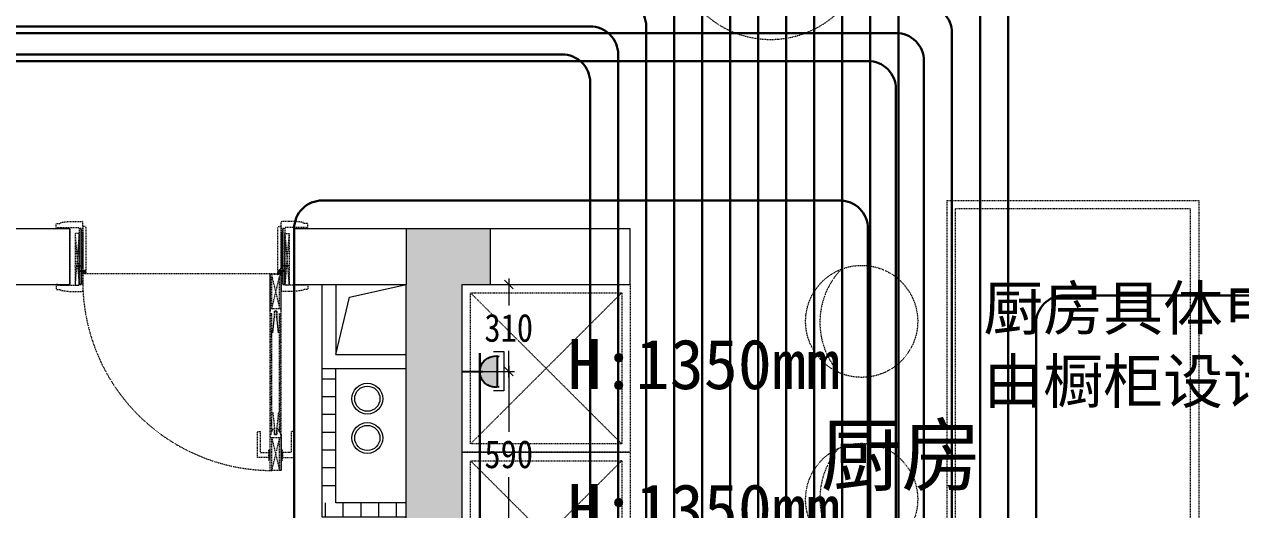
# Model space of a CAD drawing. Header units: millimetres. Extents: x -41640 to 3079702, y -5257903 to 68462.
# Drawn here: x 18310 to 22652, y 6474 to 8208 of the extents above; entities that cross this region are included whole.
import ezdxf

# ---------------------------------------------------------------- set-up
doc = ezdxf.new("R2010")
doc.units = ezdxf.units.MM
doc.header["$LTSCALE"] = 10
doc.linetypes.add('ACAD_ISO03W100', pattern=[30, 12, -18])
doc.linetypes.add('CONTINOUS', pattern=[0])
doc.layers.get('0').update_dxf_attribs({"color": 255})
doc.layers.get('Defpoints').update_dxf_attribs({"color": 255})
for name, color, linetype, lineweight in [('1弱电插座布线图', 6, 'Continuous', 30), ('1强弱电插座尺寸', 5, 'Continuous', 0), ('1强电插座布线图', 1, 'Continuous', 30), ('1强电插座布置图', 1, 'Continuous', 30), ('浅线', 251, 'CONTINOUS', 0)]:
    doc.layers.add(name, color=color, linetype=linetype, lineweight=lineweight)
doc.layers.add('2323', color=4, linetype='Continuous')
doc.layers.add('LAYER2', color=8, linetype='Continuous')
doc.styles.get("Standard").update_dxf_attribs({"font": ''})
doc.styles.add('夏建东', font='', dxfattribs={"width": 0.85})
doc.styles.add('邓林', font='simhei.ttf')
doc.styles.get('Standard').set_extended_font_data('SimSun')
doc.styles.get('夏建东').set_extended_font_data('SimSun')
doc.dimstyles.new('g', dxfattribs={"dimtxt": 100, "dimasz": 31, "dimexe": 21, "dimexo": 30, "dimgap": 31, "dimtad": 1, "dimtih": 1, "dimtoh": 1, "dimdec": 0, "dimrnd": 10, "dimdsep": 46, "dimtxsty": '夏建东', "dimblk": 'OBLIQUE', "dimcen": 2.5, "dimdle": 21, "dimclrd": 5, "dimclre": 5, "dimclrt": 5, "dimadec": 0, "dimazin": 0, "dimtfac": 1, "dimtdec": 0, "dimtmove": 2, "dimatfit": 3, "dimldrblk": 'DOT', "dimfxl": 300, "dimlwd": -1, "dimlwe": -1, "dimarcsym": 1})

# ---------------------------------------------------------------- blocks, each defined once
blk = doc.blocks.new('强电插座')
at = {"lineweight": 0}
h = blk.add_hatch(color=12, dxfattribs=at)
h.set_gradient(color1=(216, 3, 3), color2=(230, 5, 5), tint=1, name='CYLINDER')
h.paths.add_polyline_path([(88497.8, 75989.2, 1.129445), (88497.8, 75909.4)])
at = {"layer": '2323', "color": 1}
for p, q in [((88452.6, 75999.6), (88452.6, 75902)), ((88497.8, 75989.2), (88497.8, 75909.4)), ((88407.2, 75949.3), (88460.4, 75949.3))]:
    blk.add_line(p, q, dxfattribs=at)
blk.add_arc((88492.9, 75949.3), 40.2, 77.2553, 282.7447, dxfattribs=at)
at = {"layer": 'LAYER2', "color": 1, "ltscale": 20}
blk.add_line((88456.4, 75966.1), (88456.4, 75966.1), dxfattribs=at)
blk = doc.blocks.new('强电防水插座')
at = {"layer": '1强电插座布置图', "color": 1, "linetype": 'ByBlock', "lineweight": 9}
blk.add_lwpolyline([(-166178.2, 222988.6), (-166178.2, 223049.7), (-165944.2, 223049.7), (-165944.2, 222988.6)], dxfattribs=at)
at = {"layer": '1强电插座布置图', "color": 250, "linetype": 'ByBlock', "lineweight": 9, "extrusion": (0, 0, -1), "xscale": 2.325322137214242, "yscale": 2.325322137214242, "zscale": -2.325322137599869, "rotation": 90}
blk.add_blockref('强电插座', (342665.7, 17225.9), dxfattribs=at)
blk = doc.blocks.new('_Oblique')
at = {"color": 0, "linetype": 'ByBlock', "lineweight": -2}
blk.add_line((-0.5, -0.5), (0.5, 0.5), dxfattribs=at)
blk = doc.blocks.new('*D680')
at = {"layer": '1强弱电插座尺寸', "color": 5}
for p, q in [((20039.2, 7300), (20039.2, 7204.1)), ((19902.6, 7279), (20060.2, 7279)), ((20039.2, 6946.2), (20039.2, 7042.1)), ((19902.6, 6967.2), (20060.2, 6967.2))]:
    blk.add_line(p, q, dxfattribs=at)
at = {"layer": 'Defpoints', "color": 0, "linetype": 'Continuous', "lineweight": 30}
for p in [(19872.6, 7279), (20039.2, 7279), (19872.6, 6967.2)]:
    blk.add_point(p, dxfattribs=at)
at = {"layer": '1强弱电插座尺寸', "color": 5, "linetype": 'Continuous', "xscale": 31, "yscale": 31, "zscale": 31}
for p, rotation in [((20039.2, 7279), 90), ((20039.2, 6967.2), 270)]:
    blk.add_blockref('_Oblique', p, dxfattribs=dict(at, rotation=rotation))
at = {"layer": '1强弱电插座尺寸', "color": 5, "linetype": 'Continuous', "lineweight": 30, "insert": (20039.2, 7123.1), "char_height": 100, "attachment_point": 5, "style": '夏建东'}
blk.add_mtext('310', dxfattribs=at)
blk = doc.blocks.new('_Dot')
at = {"color": 0, "linetype": 'ByBlock', "lineweight": -2}
blk.add_line((-0.5, 0), (-1, 0), dxfattribs=at)
at = {"color": 0, "linetype": 'ByBlock', "const_width": 0.5}
blk.add_lwpolyline([(-0.25, 0, 1), (0.25, 0, 1)], format="xyb", close=True, dxfattribs=at)
blk = doc.blocks.new('*D681')
at = {"layer": '1强弱电插座尺寸', "color": 5}
for p, q in [((19902.6, 6967.2), (20060.2, 6967.2)), ((20039.2, 6988.2), (20039.2, 6752.6)), ((20039.2, 6355), (20039.2, 6590.6)), ((19902.6, 6376), (20060.2, 6376))]:
    blk.add_line(p, q, dxfattribs=at)
at = {"layer": 'Defpoints', "color": 0, "linetype": 'Continuous', "lineweight": 30}
for p in [(19872.6, 6967.2), (20039.2, 6967.2), (19872.6, 6376)]:
    blk.add_point(p, dxfattribs=at)
at = {"layer": '1强弱电插座尺寸', "color": 5, "linetype": 'Continuous', "xscale": 31, "yscale": 31, "zscale": 31}
for p, rotation in [((20039.2, 6967.2), 90), ((20039.2, 6376), 270)]:
    blk.add_blockref('_Oblique', p, dxfattribs=dict(at, rotation=rotation))
at = {"layer": '1强弱电插座尺寸', "color": 5, "linetype": 'Continuous', "lineweight": 30, "insert": (20039.2, 6671.6), "char_height": 100, "attachment_point": 5, "style": '夏建东'}
blk.add_mtext('590', dxfattribs=at)

msp = doc.modelspace()

# ---------------------------------------------------------------- hatches: boundary and pattern name
at = {"layer": '浅线'}
for points in [[(19972.6, 7479), (19672.6, 7479), (19672.6, 7279), (19972.6, 7279)], [(19872.6, 7279), (19672.6, 7279), (19672.6, 5979), (19872.6, 5979)]]:
    msp.add_hatch(color=256, dxfattribs=at).paths.add_polyline_path(points)
h = msp.add_hatch(dxfattribs=at)
h.set_pattern_fill('ANSI31', color=256, scale=20, angle=135, style=0)
h.set_pattern_definition([(180, (-3246102.35, 3421590.874), (-1e-14, -63.5), [])])
h.paths.add_polyline_path([(19422.6, 6979), (19372.6, 6979), (19372.6, 6499), (19422.6, 6499)])
h = msp.add_hatch(dxfattribs=at)
h.set_pattern_fill('ANSI31', color=256, scale=20, angle=45, style=0)
h.set_pattern_definition([(90, (-3246102.35, 3421590.874), (-63.5, 1e-14), [])])
h.paths.add_polyline_path([(19672.6, 6499), (19372.6, 6499), (19372.6, 6449), (19672.6, 6449)])

# ---------------------------------------------------------------- linework, layer by layer
at = {"layer": '1弱电插座布线图', "linetype": 'Continuous', "lineweight": 30}
for points in [[(19646.5, 16205.5), (19158.7, 15717.7, 0.198912), (19129.4, 15647), (19129.4, 9000.6, 0.414214), (19229.4, 8900.6), (21029.8, 8900.6, -0.414214), (21129.8, 8800.6), (21129.8, 4449)], [(19646.5, 16105.5), (19258.7, 15717.7, 0.198912), (19229.4, 15647), (19229.4, 9100.6, 0.414214), (19329.4, 9000.6), (21129.8, 9000.6, -0.414214), (21229.8, 8900.6), (21229.8, 4449)], [(22901.3, 13664.8), (22832.2, 13734, 0.198912), (22761.5, 13763.3), (20971.4, 13763.3, 0.414214), (20871.4, 13663.3), (20871.4, 12491.2, -0.414214), (20771.4, 12391.2), (19429.4, 12391.2, 0.414214), (19329.4, 12291.2), (19329.4, 9200.6, 0.414214), (19429.4, 9100.6), (21229.8, 9100.6, -0.414214), (21329.8, 9000.6), (21329.8, 4449)], [(22803.1, 13663.3), (21071.4, 13663.3, 0.414214), (20971.4, 13563.3), (20971.4, 12391.2, -0.414214), (20871.4, 12291.2), (19529.4, 12291.2, 0.414214), (19429.4, 12191.2), (19429.4, 9300.6, 0.414214), (19529.4, 9200.6), (21329.8, 9200.6, -0.414214), (21429.8, 9100.6), (21429.8, 4449)], [(4940.5, 12479), (4940.5, 12753.7, -0.414214), (5040.5, 12853.7), (11000.6, 12853.7, -0.414214), (11100.6, 12753.7), (11100.6, 8700.6, 0.414214), (11200.6, 8600.6), (20729.8, 8600.6, -0.414214), (20829.8, 8500.6), (20829.8, 4449)], [(5040.5, 12479), (5040.5, 12653.7, -0.414214), (5140.5, 12753.7), (10900.6, 12753.7, -0.414214), (11000.6, 12653.7), (11000.6, 8600.6, 0.414214), (11100.6, 8500.6), (20629.8, 8500.6, -0.414214), (20729.8, 8400.6), (20729.8, 4449)], [(11282, 9552.4), (11282, 8800.6, 0.414214), (11382, 8700.6), (20829.8, 8700.6, -0.414214), (20929.8, 8600.6), (20929.8, 4449)], [(18312.9, 9552.4), (18312.9, 8900.6, 0.414214), (18412.9, 8800.6), (20929.8, 8800.6, -0.414214), (21029.8, 8700.6), (21029.8, 4449)], [(8346.7, 6478.4), (8346.7, 8300.6, -0.414214), (8446.7, 8400.6), (20529.8, 8400.6, -0.414214), (20629.8, 8300.6), (20629.8, 4449)], [(9284.4, 6479), (9284.4, 8200.6, -0.414214), (9384.4, 8300.6), (20429.8, 8300.6, -0.414214), (20529.8, 8200.6), (20529.8, 4449)], [(5794.8, 6279), (5794.8, 6160.5, 0.414214), (5894.8, 6060.5), (9611.8, 6060.5, 0.414214), (9711.8, 6160.5), (9711.8, 8100.6, -0.414214), (9811.8, 8200.6), (20329.8, 8200.6, -0.414214), (20429.8, 8100.6), (20429.8, 4449)], [(5694.8, 6279), (5694.8, 6060.5, 0.414214), (5794.8, 5960.5), (9711.8, 5960.5, 0.414214), (9811.8, 6060.5), (9811.8, 8000.6, -0.414214), (9911.8, 8100.6), (20229.8, 8100.6, -0.414214), (20329.8, 8000.6), (20329.8, 4449)]]:
    msp.add_lwpolyline(points, format="xyb", dxfattribs=at)
at = {"layer": '1强电插座布线图', "color": 2, "linetype": 'Continuous', "lineweight": 30}
for points in [[(21621.3, 4375.7), (21621.3, 8177, 0.414214), (21521.3, 8277), (12579.6, 8277, -0.414214), (12479.6, 8377), (12479.6, 16221)], [(21721.3, 4375.7), (21721.3, 8277, 0.414214), (21621.3, 8377), (17314.5, 8377, -0.414214), (17214.5, 8477), (17214.5, 13245.4), (17214.5, 13245.4), (17214.5, 13245.4)], [(21821.3, 4375.7), (21821.3, 8377, 0.414214), (21721.3, 8477), (19515.5, 8477, -0.414214), (19415.5, 8577), (19415.5, 12523.2, -0.414214), (19515.5, 12623.2), (23729, 12623.2)], [(21521.3, 4375.7), (21521.3, 8077, 0.414214), (21421.3, 8177), (10457, 8177, 0.414214), (10357, 8077), (10357, 4815.6, -0.414214), (10257, 4715.6), (8769.1, 4715.6)], [(21321.3, 4449), (21321.3, 7478.6, 0.414214), (21221.3, 7578.6), (19373.3, 7578.6, 0.414214), (19273.3, 7478.6), (19273.3, 4449)], [(21221.3, 4449), (21221.3, 4452.4, 0.414214), (21121.3, 4552.4), (20035.9, 4552.4, -0.414214), (19935.9, 4652.4), (19935.9, 7033.1)]]:
    msp.add_lwpolyline(points, format="xyb", dxfattribs=at)
at = {"layer": '1强电插座布线图', "linetype": 'Continuous', "lineweight": 30}
for points in [[(21921.3, 4375.7), (21921.3, 7139.8, -0.414214), (22021.3, 7239.8), (23997.9, 7239.8, 0.414214), (24097.9, 7339.8), (24097.9, 11110.4, 0.414214), (23997.9, 11210.4), (19571.4, 11210.4)], [(21421.3, 4375.7), (21421.3, 7977, 0.414214), (21321.3, 8077), (17942.3, 8077, 0.414214), (17842.3, 7977), (17842.3, 7096.2)]]:
    msp.add_lwpolyline(points, format="xyb", dxfattribs=at)
at = {"layer": '浅线', "linetype": 'ACAD_ISO03W100', "ltscale": 0.01}
for p, q in [((21602.6, 7579, 0), (22502.6, 7579, 0)), ((21602.6, 7579, 0), (21602.6, 6079, 0)), ((22502.6, 7579, 0), (22502.6, 6079, 0)), ((18424.1, 7479, 0), (18424.1, 7497, 0)), ((18424.1, 7497, 0), (18439.1, 7497, 0)), ((18429.1, 7479, 0), (18424.1, 7479, 0)), ((18429.1, 7482, 0), (18506.6, 7482, 0)), ((18429.1, 7482, 0), (18429.1, 7479, 0)), ((18439.1, 7500, 0), (18469.1, 7504, 0)), ((18439.1, 7497, 0), (18439.1, 7500, 0)), ((18469.1, 7504, 0), (18516.1, 7504, 0)), ((18472.1, 7480.5, 0), (18472.1, 7277.5, 0)), ((18513.6, 7479, 0), (18506.1, 7479, 0)), ((18506.1, 7479, 0), (18506.1, 7279, 0)), ((18513.6, 7479, 0), (18506.1, 7479, 0)), ((18506.6, 7479, 0), (18506.6, 7482, 0)), ((18506.6, 7479, 0), (18513.6, 7479, 0)), ((18513.6, 7339, 0), (18513.6, 7479, 0)), ((18513.6, 7339, 0), (18513.6, 7479, 0)), ((18513.6, 7476, 0), (18513.6, 7337, 0)), ((18513.6, 7476, 0), (18513.6, 7337, 0)), ((18519.1, 7464, 0), (18519.1, 7501, 0)), ((18519.1, 7486, 0), (18519.1, 7337, 0)), ((18526.1, 7486, 0), (18519.1, 7486, 0)), ((18519.1, 7486, 0), (18519.1, 7464, 0)), ((18531.1, 7321.5, 0), (18531.1, 7481, 0)), ((19215.1, 7321.5, 0), (19215.1, 7481, 0)), ((19220.1, 7486, 0), (19227.1, 7486, 0)), ((19227.1, 7464, 0), (19227.1, 7501, 0)), ((19227.1, 7486, 0), (19227.1, 7337, 0)), ((19227.1, 7486, 0), (19227.1, 7464, 0)), ((19277.1, 7504, 0), (19230.1, 7504, 0)), ((19232.6, 7479, 0), (19240.1, 7479, 0)), ((19239.6, 7479, 0), (19232.6, 7479, 0)), ((19232.6, 7339, 0), (19232.6, 7479, 0)), ((19232.6, 7479, 0), (19240.1, 7479, 0)), ((19232.6, 7339, 0), (19232.6, 7479, 0)), ((19232.6, 7476, 0), (19232.6, 7337, 0)), ((19232.6, 7476, 0), (19232.6, 7337, 0)), ((19239.6, 7479, 0), (19239.6, 7482, 0)), ((19317.1, 7482, 0), (19239.6, 7482, 0)), ((19240.1, 7479, 0), (19240.1, 7279, 0)), ((19272.1, 7482, 0), (19272.1, 7276, 0)), ((19307.1, 7500, 0), (19277.1, 7504, 0)), ((19307.1, 7497, 0), (19307.1, 7500, 0)), ((19322.1, 7497, 0), (19307.1, 7497, 0)), ((19317.1, 7482, 0), (19317.1, 7479, 0)), ((19317.1, 7479, 0), (19322.1, 7479, 0)), ((19322.1, 7479, 0), (19322.1, 7497, 0)), ((18506.1, 7461, 0), (18491.1, 7276, 0)), ((18491.1, 7461, 0), (18506.1, 7276, 0)), ((18491.1, 7461, 0), (18491.1, 7276, 0)), ((18506.1, 7461, 0), (18491.1, 7461, 0)), ((18506.1, 7276, 0), (18506.1, 7461, 0)), ((18513.6, 7337, 0), (18513.6, 7464, 0)), ((18519.1, 7464, 0), (18517.7, 7339, 0)), ((18519.1, 7464, 0), (18517.7, 7339, 0)), ((18519.1, 7464, 0), (18519.1, 7337, 0)), ((18519.1, 7337.5, 0), (18519.1, 7464, 0)), ((18519.1, 7464, 0), (18519.1, 7337, 0)), ((19227.1, 7464, 0), (19228.4, 7339, 0)), ((19227.1, 7464, 0), (19227.1, 7337, 0)), ((19227.1, 7337.5, 0), (19227.1, 7464, 0)), ((19227.1, 7464, 0), (19228.4, 7339, 0)), ((19227.1, 7464, 0), (19227.1, 7337, 0)), ((19232.6, 7337, 0), (19232.6, 7464, 0)), ((19240.1, 7461, 0), (19255.1, 7276, 0)), ((19255.1, 7461, 0), (19240.1, 7276, 0)), ((19240.1, 7276, 0), (19240.1, 7461, 0)), ((19240.1, 7461, 0), (19255.1, 7461, 0)), ((19255.1, 7461, 0), (19255.1, 7276, 0)), ((18488.8, 7345, 0), (18516.1, 7345, 0)), ((18494.9, 7346.8, 0), (18511.1, 7346.8, 0)), ((18495.5, 7343.2, 0), (18511.1, 7343.2, 0)), ((18511.1, 7346.8, 0), (18516.1, 7345, 0)), ((18511.1, 7343.2, 0), (18516.1, 7345, 0)), ((18513.6, 7339, 0), (18517.7, 7339, 0)), ((18513.6, 7339, 0), (18513.6, 7337, 0)), ((18513.6, 7339, 0), (18517.7, 7339, 0)), ((18513.6, 7339, 0), (18513.6, 7337, 0)), ((18513.6, 7282, 0), (18513.6, 7338.5, 0)), ((18513.6, 7338.5, 0), (18519.1, 7338.5, 0)), ((18513.6, 7338.5, 0), (18519.1, 7338.5, 0)), ((18513.6, 7282, 0), (18513.6, 7338.5, 0)), ((18519.1, 7338.5, 0), (18513.6, 7338.5, 0)), ((18513.6, 7338.5, 0), (18513.6, 7279, 0)), ((18519.1, 7338.5, 0), (18519.1, 7321.5, 0)), ((18519.1, 7338.5, 0), (18519.1, 7321.5, 0)), ((18519.1, 7338.5, 0), (18519.1, 7321.5, 0)), ((19227.1, 7338.5, 0), (19227.1, 7321.5, 0)), ((19232.6, 7338.5, 0), (19227.1, 7338.5, 0)), ((19232.6, 7338.5, 0), (19227.1, 7338.5, 0)), ((19227.1, 7338.5, 0), (19227.1, 7321.5, 0)), ((19227.1, 7338.5, 0), (19227.1, 7321.5, 0)), ((19227.1, 7338.5, 0), (19232.6, 7338.5, 0)), ((19232.6, 7339, 0), (19228.4, 7339, 0)), ((19232.6, 7339, 0), (19228.4, 7339, 0)), ((19235.1, 7346.8, 0), (19230.1, 7345, 0)), ((19257.3, 7345, 0), (19230.1, 7345, 0)), ((19235.1, 7343.2, 0), (19230.1, 7345, 0)), ((19232.6, 7339, 0), (19232.6, 7337, 0)), ((19232.6, 7339, 0), (19232.6, 7337, 0)), ((19232.6, 7282, 0), (19232.6, 7338.5, 0)), ((19232.6, 7282, 0), (19232.6, 7338.5, 0)), ((19232.6, 7338.5, 0), (19232.6, 7279, 0)), ((19251.2, 7346.8, 0), (19235.1, 7346.8, 0)), ((19250.6, 7343.2, 0), (19235.1, 7343.2, 0)), ((19272.1, 7321.4, 0), (19272.1, 7341.4, 0)), ((18503.8, 7326.2, 0), (18522.1, 7326.2, 0)), ((18509.9, 7328, 0), (18517.1, 7328, 0)), ((18510.5, 7324.4, 0), (18517.1, 7324.4, 0)), ((18519.1, 7337, 0), (18513.6, 7337, 0)), ((18513.6, 7337, 0), (18519.1, 7337, 0)), ((18513.6, 7337, 0), (18519.1, 7337, 0)), ((18519.1, 7337, 0), (18513.6, 7337, 0)), ((18513.6, 7336.5, 0), (18517.7, 7336.5, 0)), ((18513.6, 7336.5, 0), (18513.6, 7279, 0)), ((18513.6, 7329.5, 0), (18513.6, 7331.5, 0)), ((18517.1, 7328, 0), (18522.1, 7326.2, 0)), ((18517.1, 7324.4, 0), (18522.1, 7326.2, 0)), ((18519.1, 7331.5, 0), (18517.7, 7336.5, 0)), ((18519.1, 7337, 0), (18519.1, 7337, 0)), ((18519.1, 7331.5, 0), (18519.1, 7257, 0)), ((18519.1, 7324.5, 0), (18519.1, 7331.5, 0)), ((18519.1, 7279, 0), (18519.1, 7324.5, 0)), ((18519.1, 7321.5, 0), (18523.8, 7321.5, 0)), ((18523.1, 7321.5, 0), (18519.1, 7321.5, 0)), ((18523.1, 7321.5, 0), (18519.1, 7321.5, 0)), ((18519.1, 7321.5, 0), (18519.1, 7316.5, 0)), ((18519.1, 7321.5, 0), (18519.1, 7316.9, 0)), ((18523.1, 7321.5, 0), (18519.1, 7321.5, 0)), ((18524.8, 7318.4, 0), (18519.1, 7316.5, 0)), ((19227.1, 7316.5, 0), (18519.1, 7316.5, 0)), ((18523.1, 7321.5, 0), (18523.1, 7329.5, 0)), ((18523.1, 7329.5, 0), (18527.1, 7329.5, 0)), ((18523.1, 7329.5, 0), (18527.1, 7329.5, 0)), ((18523.1, 7321.5, 0), (18523.1, 7329.5, 0)), ((18523.1, 7329.5, 0), (18527.1, 7329.5, 0)), ((18523.1, 7329.5, 0), (18523.1, 7321.5, 0)), ((18524.9, 7328.5, 0), (18523.2, 7327.2, 0)), ((18523.8, 7325, 0), (18523.2, 7324.6, 0)), ((18523.6, 7326.9, 0), (18523.5, 7326.8, 0)), ((18523.6, 7324.3, 0), (18523.5, 7324.2, 0)), ((18523.8, 7326.8, 0), (18523.8, 7325, 0)), ((18523.8, 7324.2, 0), (18523.8, 7321.5, 0)), ((18524.8, 7316.8, 0), (18524.8, 7318.4, 0)), ((18525.2, 7328.5, 0), (18524.9, 7328.5, 0)), ((18525.1, 7316.5, 0), (18525.1, 7316.5, 0)), ((18525.2, 7328.5, 0), (18526.9, 7327.2, 0)), ((18530.7, 7320.4, 0), (18525.3, 7318.6, 0)), ((18525.3, 7316.8, 0), (18525.3, 7318.6, 0)), ((18526.3, 7326.8, 0), (18526.3, 7325, 0)), ((18526.3, 7325, 0), (18526.9, 7324.6, 0)), ((18526.3, 7324.2, 0), (18526.3, 7321.5, 0)), ((18526.3, 7321.5, 0), (18531.1, 7321.5, 0)), ((18526.5, 7326.9, 0), (18526.7, 7326.8, 0)), ((18526.5, 7324.3, 0), (18526.7, 7324.2, 0)), ((18527.1, 7329.5, 0), (18527.1, 7321.5, 0)), ((18527.1, 7329.5, 0), (18527.1, 7321.5, 0)), ((18527.1, 7329.5, 0), (18527.1, 7321.5, 0)), ((18527.1, 7321.5, 0), (18531.1, 7321.5, 0)), ((18531.1, 7321.5, 0), (18531.1, 7320.9, 0)), ((19227.1, 7314.1, 0), (19187.1, 7314.1, 0)), ((19187.1, 6614.1, 0), (19187.1, 7314.1, 0)), ((19187.1, 7311.1, 0), (19187.1, 7183.1, 0)), ((19187.1, 7311.1, 0), (19187.1, 7183.1, 0)), ((19187.6, 7183.1, 0), (19187.6, 7311.1, 0)), ((19193.1, 7193.1, 0), (19193.1, 7311.1, 0)), ((19193.1, 7311.1, 0), (19221.1, 7193.1, 0)), ((19221.1, 7311.1, 0), (19193.1, 7193.1, 0)), ((19215.1, 7321.5, 0), (19215.1, 7320.9, 0)), ((19219.8, 7321.5, 0), (19215.1, 7321.5, 0)), ((19219.1, 7321.5, 0), (19215.1, 7321.5, 0)), ((19215.4, 7320.4, 0), (19220.8, 7318.6, 0)), ((19219.1, 7329.5, 0), (19219.1, 7321.5, 0)), ((19223.1, 7329.5, 0), (19219.1, 7329.5, 0)), ((19223.1, 7329.5, 0), (19219.1, 7329.5, 0)), ((19219.1, 7329.5, 0), (19219.1, 7321.5, 0)), ((19223.1, 7329.5, 0), (19219.1, 7329.5, 0)), ((19219.1, 7329.5, 0), (19219.1, 7321.5, 0)), ((19220.9, 7328.5, 0), (19219.2, 7327.2, 0)), ((19219.8, 7325, 0), (19219.2, 7324.6, 0)), ((19219.6, 7326.9, 0), (19219.5, 7326.8, 0)), ((19219.6, 7324.3, 0), (19219.5, 7324.2, 0)), ((19219.8, 7326.8, 0), (19219.8, 7325, 0)), ((19219.8, 7324.2, 0), (19219.8, 7321.5, 0)), ((19220.6, 7326.1, 0), (19222.6, 7326.1, 0)), ((19220.6, 7326.1, 0), (19222.6, 7326.1, 0)), ((19220.8, 7316.8, 0), (19220.8, 7318.6, 0)), ((19220.9, 7328.5, 0), (19221.2, 7328.5, 0)), ((19221.1, 7316.5, 0), (19221.1, 7316.5, 0)), ((19221.1, 7193.1, 0), (19221.1, 7311.1, 0)), ((19221.2, 7328.5, 0), (19222.9, 7327.2, 0)), ((19221.3, 7316.8, 0), (19221.3, 7318.4, 0)), ((19221.3, 7318.4, 0), (19227.1, 7316.5, 0)), ((19222.3, 7326.8, 0), (19222.3, 7325, 0)), ((19222.3, 7325, 0), (19222.9, 7324.6, 0)), ((19222.3, 7324.2, 0), (19222.3, 7321.5, 0)), ((19227.1, 7321.5, 0), (19222.3, 7321.5, 0)), ((19222.5, 7326.9, 0), (19222.7, 7326.8, 0)), ((19222.5, 7324.3, 0), (19222.7, 7324.2, 0)), ((19223.1, 7326.6, 0), (19223.1, 7335.6, 0)), ((19223.1, 7326.6, 0), (19223.1, 7335.6, 0)), ((19223.1, 7321.5, 0), (19223.1, 7329.5, 0)), ((19223.1, 7321.5, 0), (19223.1, 7329.5, 0)), ((19223.1, 7329.5, 0), (19223.1, 7321.5, 0)), ((19223.1, 7321.5, 0), (19227.1, 7321.5, 0)), ((19223.1, 7321.5, 0), (19227.1, 7321.5, 0)), ((19223.1, 7321.5, 0), (19227.1, 7321.5, 0)), ((19223.6, 7336.1, 0), (19227.1, 7336.1, 0)), ((19223.6, 7336.1, 0), (19227.1, 7336.1, 0)), ((19229.1, 7328, 0), (19224.1, 7326.2, 0)), ((19229.1, 7324.4, 0), (19224.1, 7326.2, 0)), ((19242.3, 7326.2, 0), (19224.1, 7326.2, 0)), ((19226.6, 7183.1, 0), (19226.6, 7311.1, 0)), ((19227.1, 7337, 0), (19232.6, 7337, 0)), ((19232.6, 7337, 0), (19227.1, 7337, 0)), ((19232.6, 7337, 0), (19227.1, 7337, 0)), ((19227.1, 7337, 0), (19227.1, 7337, 0)), ((19227.1, 7337, 0), (19232.6, 7337, 0)), ((19227.1, 7331.5, 0), (19228.4, 7336.5, 0)), ((19227.1, 7331.5, 0), (19227.1, 7257, 0)), ((19227.1, 7324.5, 0), (19227.1, 7331.5, 0)), ((19227.1, 7279, 0), (19227.1, 7324.5, 0)), ((19227.1, 7321.5, 0), (19227.1, 7316.5, 0)), ((19227.1, 7321.5, 0), (19227.1, 7316.9, 0)), ((19227.1, 6614.1, 0), (19227.1, 7314.1, 0)), ((19227.1, 7183.1, 0), (19227.1, 7311.1, 0)), ((19227.1, 7183.1, 0), (19227.1, 7311.1, 0)), ((19232.6, 7336.5, 0), (19228.4, 7336.5, 0)), ((19236.2, 7328, 0), (19229.1, 7328, 0)), ((19235.6, 7324.4, 0), (19229.1, 7324.4, 0)), ((19232.6, 7336.5, 0), (19232.6, 7279, 0)), ((19232.6, 7329.5, 0), (19232.6, 7331.5, 0)), ((18424.1, 7279, 0), (18424.1, 7261, 0)), ((18429.1, 7279, 0), (18424.1, 7279, 0)), ((18424.1, 7261, 0), (18439.1, 7261, 0)), ((18429.1, 7276, 0), (18429.1, 7279, 0)), ((18429.1, 7276, 0), (18506.6, 7276, 0)), ((18469.1, 7276, 0), (18429.1, 7276, 0)), ((18439.1, 7261, 0), (18439.1, 7258, 0)), ((18439.1, 7258, 0), (18469.1, 7254, 0)), ((18469.1, 7254, 0), (18516.1, 7254, 0)), ((18491.1, 7276, 0), (18506.1, 7276, 0)), ((18506.1, 7281, 0), (18506.1, 7276, 0)), ((18506.1, 7279, 0), (18513.1, 7279, 0)), ((18513.6, 7279, 0), (18506.1, 7279, 0)), ((18506.6, 7279, 0), (18506.6, 7276, 0)), ((18506.6, 7279, 0), (18513.6, 7279, 0)), ((19277.1, 7254, 0), (19230.1, 7254, 0)), ((19239.6, 7279, 0), (19232.6, 7279, 0)), ((19232.6, 7279, 0), (19240.1, 7279, 0)), ((19240.1, 7279, 0), (19233.1, 7279, 0)), ((19239.6, 7279, 0), (19239.6, 7276, 0)), ((19317.1, 7276, 0), (19239.6, 7276, 0)), ((19240.1, 7281, 0), (19240.1, 7276, 0)), ((19255.1, 7276, 0), (19240.1, 7276, 0)), ((19307.1, 7258, 0), (19277.1, 7254, 0)), ((19307.1, 7261, 0), (19307.1, 7258, 0)), ((19322.1, 7261, 0), (19307.1, 7261, 0)), ((19317.1, 7279, 0), (19322.1, 7279, 0)), ((19317.1, 7276, 0), (19317.1, 7279, 0)), ((19322.1, 7279, 0), (19322.1, 7261, 0)), ((19187.6, 7193.1, 0), (19226.6, 7193.1, 0)), ((19191.1, 7176.6, 0), (19191.1, 6751.6, 0)), ((19191.1, 7176.6, 0), (19191.1, 6751.6, 0)), ((19194.1, 6752.6, 0), (19194.1, 7175.6, 0)), ((19194.1, 6752.6, 0), (19194.1, 7175.6, 0)), ((19203.1, 7183.1, 0), (19203.1, 7161.1, 0)), ((19211.1, 7183.1, 0), (19203.1, 7183.1, 0)), ((19203.1, 7183.1, 0), (19203.1, 7161.1, 0)), ((19211.1, 7183.1, 0), (19203.1, 7183.1, 0)), ((19203.1, 7161.1, 0), (19203.1, 7183.1, 0)), ((19203.1, 7183.1, 0), (19211.1, 7183.1, 0)), ((19211.1, 7183.1, 0), (19203.1, 7183.1, 0)), ((19203.1, 7161.1, 0), (19203.1, 7183.1, 0)), ((19211.1, 7183.1, 0), (19211.1, 7161.1, 0)), ((19211.1, 7161.1, 0), (19211.1, 7183.1, 0)), ((19211.1, 7161.1, 0), (19211.1, 7183.1, 0)), ((19211.1, 7161.1, 0), (19211.1, 7183.1, 0)), ((19220.1, 7175.6, 0), (19220.1, 6752.6, 0)), ((19220.1, 7175.6, 0), (19220.1, 6752.6, 0)), ((19223.1, 6751.6, 0), (19223.1, 7176.6, 0)), ((19223.1, 6751.6, 0), (19223.1, 7176.6, 0)), ((19197.1, 6822.1, 0), (19203.1, 6764.1, 0)), ((19217.1, 6822.1, 0), (19211.1, 6764.1, 0)), ((19187.1, 6614.1, 0), (19187.1, 6742.1, 0)), ((19190.6, 6742.1, 0), (19187.1, 6742.1, 0)), ((19187.1, 6614.1, 0), (19187.1, 6742.1, 0)), ((19190.6, 6742.1, 0), (19187.1, 6742.1, 0)), ((19187.6, 6614.1, 0), (19187.6, 6742.1, 0)), ((19187.6, 6732.1, 0), (19226.6, 6732.1, 0)), ((19191.1, 6751.6, 0), (19191.1, 6742.6, 0)), ((19191.1, 6751.6, 0), (19191.1, 6742.6, 0)), ((19193.6, 6752.1, 0), (19191.6, 6752.1, 0)), ((19193.6, 6752.1, 0), (19191.6, 6752.1, 0)), ((19193.1, 6614.1, 0), (19193.1, 6732.1, 0)), ((19193.1, 6732.1, 0), (19221.1, 6614.1, 0)), ((19221.1, 6732.1, 0), (19193.1, 6614.1, 0)), ((19201.6, 6764.1, 0), (19203.1, 6764.1, 0)), ((19203.1, 6764.1, 0), (19203.1, 6742.1, 0)), ((19203.1, 6742.1, 0), (19203.1, 6764.1, 0)), ((19203.1, 6742.1, 0), (19203.1, 6764.1, 0)), ((19203.1, 6764.1, 0), (19203.1, 6742.1, 0)), ((19203.1, 6742.1, 0), (19211.1, 6742.1, 0)), ((19211.1, 6742.1, 0), (19203.1, 6742.1, 0)), ((19211.1, 6742.1, 0), (19203.1, 6742.1, 0)), ((19211.1, 6742.1, 0), (19203.1, 6742.1, 0)), ((19211.1, 6764.1, 0), (19211.1, 6742.1, 0)), ((19211.1, 6764.1, 0), (19211.1, 6742.1, 0)), ((19211.1, 6742.1, 0), (19211.1, 6764.1, 0)), ((19212.6, 6764.1, 0), (19211.1, 6764.1, 0)), ((19211.1, 6764.1, 0), (19211.1, 6742.1, 0)), ((19220.6, 6752.1, 0), (19222.6, 6752.1, 0)), ((19220.6, 6752.1, 0), (19222.6, 6752.1, 0)), ((19221.1, 6614.1, 0), (19221.1, 6732.1, 0)), ((19223.1, 6751.6, 0), (19223.1, 6742.6, 0)), ((19223.1, 6751.6, 0), (19223.1, 6742.6, 0)), ((19223.6, 6742.1, 0), (19227.1, 6742.1, 0)), ((19223.6, 6742.1, 0), (19227.1, 6742.1, 0)), ((19226.6, 6614.1, 0), (19226.6, 6742.1, 0)), ((19227.1, 6742.1, 0), (19227.1, 6614.1, 0)), ((19227.1, 6742.1, 0), (19227.1, 6614.1, 0)), ((19227.1, 6614.1, 0), (19187.1, 6614.1, 0))]:
    msp.add_line(p, q, dxfattribs=at)
at = {"layer": '浅线', "ltscale": 0.5}
for p, q in [((17882.6, 7479), (18472.1, 7479, 0)), ((18472.1, 7279, 0), (18472.1, 7479, 0)), ((19272.1, 7479, 0), (19972.6, 7479, 0)), ((19272.1, 7279, 0), (19272.1, 7479, 0)), ((19672.6, 7479), (19672.6, 7279)), ((19972.6, 7479), (19972.6, 7279)), ((20472.6, 7279), (20472.6, 7479, 0)), ((18082.6, 7279), (18472.1, 7279)), ((19272.1, 7279), (19672.6, 7279)), ((19372.6, 7279, 0), (19372.6, 6979, 0)), ((19422.6, 7279, 0), (19422.6, 7029, 0)), ((19672.6, 5979), (19672.6, 7279)), ((19872.6, 5979), (19872.6, 7279)), ((19872.6, 7279), (20472.6, 7279)), ((19422.6, 7029, 0), (19672.6, 7029, 0)), ((19372.6, 6979, 0), (19672.6, 6979, 0)), ((19422.6, 6499), (19422.6, 6979, 0)), ((19672.6, 6499), (19422.6, 6499))]:
    msp.add_line(p, q, dxfattribs=at)
at = {"layer": '浅线', "lineweight": 5}
for p, q in [((19197.1, 7106.1, 0), (19203.1, 7164.1, 0)), ((19197.1, 7106.1, 0), (19203.1, 7164.1, 0)), ((19217.1, 7106.1, 0), (19211.1, 7164.1, 0)), ((19217.1, 7106.1, 0), (19211.1, 7164.1, 0))]:
    msp.add_line(p, q, dxfattribs=at)
at = {"layer": '浅线', "linetype": 'ACAD_ISO03W100', "ltscale": 0.01, "elevation": 0}
for points in [[(22472.6, 7549), (21632.6, 7549), (21632.6, 6109), (22472.6, 6109)], [(19152.1, 6660.2), (19142.1, 6660.2), (19142.1, 6753.6), (19152.1, 6753.6), (19152.1, 6678), (19182.1, 6678), (19182.1, 6660.2)], [(19262.1, 6660.2), (19272.1, 6660.2), (19272.1, 6753.6), (19262.1, 6753.6), (19262.1, 6678), (19232.1, 6678), (19232.1, 6660.2)], [(19182.1, 6686.9), (19182.1, 6651.3), (19187.1, 6651.3), (19187.1, 6686.9)], [(19227.1, 6686.9), (19227.1, 6651.3), (19232.1, 6651.3), (19232.1, 6686.9)]]:
    msp.add_lwpolyline(points, close=True, dxfattribs=at)
at = {"layer": '浅线', "ltscale": 0.5, "elevation": 0}
for points in [[(19972.6, 7479), (20472.6, 7479)], [(19422.6, 7029), (19471.2, 7233.4), (19672.6, 7279)], [(19372.6, 6979), (19372.6, 6449), (19672.6, 6449)]]:
    msp.add_lwpolyline(points, dxfattribs=at)
at = {"layer": '浅线', "linetype": 'ACAD_ISO03W100', "ltscale": 0.01}
for points in [[(19872.6, 7279), (20472.6, 7279), (20472.6, 6679), (19872.6, 6679), (19872.6, 7279)], [(20442.6, 7249), (19902.6, 6709)], [(19902.6, 7249), (20442.6, 6709)], [(19872.6, 6679), (20472.6, 6679), (20472.6, 6079), (19872.6, 6079), (19872.6, 6679)], [(20442.6, 6649), (19902.6, 6109)], [(19902.6, 6649), (20442.6, 6109)]]:
    msp.add_lwpolyline(points, dxfattribs=at)
for points in [[(19902.6, 7249), (20442.6, 7249), (20442.6, 6709), (19902.6, 6709)], [(19902.6, 6649), (20442.6, 6649), (20442.6, 6109), (19902.6, 6109)]]:
    msp.add_lwpolyline(points, close=True, dxfattribs=at)
for centre in [(21298.9, 7146.8), (21298.9, 6511.1)]:
    msp.add_circle(centre, 200, dxfattribs=at)
at = {"layer": '浅线', "ltscale": 0.5}
for centre, radius in [((19534.5, 6870.5, 0), 55), ((19534.5, 6870.5, 0), 45), ((19534.5, 6730.3, 0), 55), ((19534.5, 6730.3, 0), 45)]:
    msp.add_circle(centre, radius, dxfattribs=at)
at = {"layer": '浅线', "linetype": 'ACAD_ISO03W100', "ltscale": 0.01}
for centre, radius, start, end in [((20973.7, 8503.7, 0), 349.6, 222.5395, 319.5096), ((18516.1, 7501, 0), 3, 0, 90), ((18526.1, 7481, 0), 5, 0, 90), ((19220.1, 7481, 0), 5, 90, 180), ((19230.1, 7501, 0), 3, 90, 180), ((18495.3, 7343.2, 0), 0.322, 317.1598, 356.6381), ((18475.9, 7341.4, 0), 20.7, 4.3616, 15.6384), ((18496.1, 7346.8, 0), 0.363, 147.7921, 181.0654), ((18496.1, 7346.8, 0), 0.363, 147.7921, 181.0654), ((18475.9, 7341.4, 0), 20.7, 4.3616, 15.6384), ((18496.3, 7343.2, 0), 0.322, 317.1598, 356.6381), ((18496.3, 7343.2, 0), 0.322, 317.1598, 356.6381), ((18477.9, 7341.4, 0), 20.7, 4.3616, 15.6384), ((18498.1, 7346.8, 0), 0.363, 147.7921, 181.0654), ((18498.1, 7346.8, 0), 0.363, 147.7921, 181.0654), ((18477.9, 7341.4, 0), 20.7, 4.3616, 15.6384), ((18498.3, 7343.2, 0), 0.322, 317.1598, 356.6381), ((18498.3, 7343.2, 0), 0.322, 317.1598, 356.6381), ((18500.1, 7346.8, 0), 0.363, 147.7921, 181.0654), ((18479.9, 7341.4, 0), 20.7, 4.3616, 15.6384), ((18500.3, 7343.2, 0), 0.322, 317.1598, 356.6381), ((18502.1, 7346.8, 0), 0.363, 147.7921, 181.0654), ((18481.9, 7341.4, 0), 20.7, 4.3616, 15.6384), ((18481.9, 7341.4, 0), 20.7, 4.3616, 15.6384), ((18502.1, 7346.8, 0), 0.363, 147.7921, 181.0654), ((18502.3, 7343.2, 0), 0.322, 317.1598, 356.6381), ((18502.3, 7343.2, 0), 0.322, 317.1598, 356.6381), ((18483.9, 7341.4, 0), 20.7, 4.3616, 15.6384), ((18504.1, 7346.8, 0), 0.363, 147.7921, 181.0654), ((18504.3, 7343.2, 0), 0.322, 317.1598, 356.6381), ((18485.9, 7341.4, 0), 20.7, 4.3616, 15.6384), ((18506.1, 7346.8, 0), 0.363, 147.7921, 181.0654), ((18506.3, 7343.2, 0), 0.322, 317.1598, 356.6381), ((18487.9, 7341.4, 0), 20.7, 4.3616, 15.6384), ((18508.1, 7346.8, 0), 0.363, 147.7921, 181.0654), ((18508.3, 7343.2, 0), 0.322, 317.1598, 356.6381), ((18489.9, 7341.4, 0), 20.7, 4.3616, 15.6384), ((18510.1, 7346.8, 0), 0.363, 147.7921, 181.0654), ((18510.3, 7343.2, 0), 0.322, 317.1598, 356.6381), ((18491.9, 7341.9, 0), 20.7, 4.3616, 8.5092), ((18512.3, 7343.7, 0), 0.322, 317.1598, 356.6381), ((19233.8, 7343.7, 0), 0.322, 183.3619, 222.8402), ((19254.2, 7341.9, 0), 20.7, 171.4908, 175.6384), ((19235.8, 7343.2, 0), 0.322, 183.3619, 222.8402), ((19256.2, 7341.4, 0), 20.7, 164.3616, 175.6384), ((19236, 7346.8, 0), 0.363, 358.9346, 32.2079), ((19237.8, 7343.2, 0), 0.322, 183.3619, 222.8402), ((19258.2, 7341.4, 0), 20.7, 164.3616, 175.6384), ((19238, 7346.8, 0), 0.363, 358.9346, 32.2079), ((19239.8, 7343.2, 0), 0.322, 183.3619, 222.8402), ((19260.2, 7341.4, 0), 20.7, 164.3616, 175.6384), ((19240, 7346.8, 0), 0.363, 358.9346, 32.2079), ((19241.8, 7343.2, 0), 0.322, 183.3619, 222.8402), ((19262.2, 7341.4, 0), 20.7, 164.3616, 175.6384), ((19242, 7346.8, 0), 0.363, 358.9346, 32.2079), ((19243.8, 7343.2, 0), 0.322, 183.3619, 222.8402), ((19243.8, 7343.2, 0), 0.322, 183.3619, 222.8402), ((19264.2, 7341.4, 0), 20.7, 164.3616, 175.6384), ((19264.2, 7341.4, 0), 20.7, 164.3616, 175.6384), ((19244, 7346.8, 0), 0.363, 358.9346, 32.2079), ((19244, 7346.8, 0), 0.363, 358.9346, 32.2079), ((19245.8, 7343.2, 0), 0.322, 183.3619, 222.8402), ((19266.2, 7341.4, 0), 20.7, 164.3616, 175.6384), ((19246, 7346.8, 0), 0.363, 358.9346, 32.2079), ((19247.8, 7343.2, 0), 0.322, 183.3619, 222.8402), ((19247.8, 7343.2, 0), 0.322, 183.3619, 222.8402), ((19268.2, 7341.4, 0), 20.7, 164.3616, 175.6384), ((19268.2, 7341.4, 0), 20.7, 164.3616, 175.6384), ((19248, 7346.8, 0), 0.363, 358.9346, 32.2079), ((19248, 7346.8, 0), 0.363, 358.9346, 32.2079), ((19249.8, 7343.2, 0), 0.322, 183.3619, 222.8402), ((19249.8, 7343.2, 0), 0.322, 183.3619, 222.8402), ((19270.2, 7341.4, 0), 20.7, 164.3616, 175.6384), ((19270.2, 7341.4, 0), 20.7, 164.3616, 175.6384), ((19250, 7346.8, 0), 0.363, 358.9346, 32.2079), ((19250, 7346.8, 0), 0.363, 358.9346, 32.2079), ((19250.8, 7343.2, 0), 0.322, 183.3619, 222.8402), ((18510.3, 7324.4, 0), 0.322, 317.1598, 356.6381), ((18512.1, 7328, 0), 0.363, 147.7921, 181.0654), ((18491.9, 7322.6, 0), 20.7, 4.3616, 15.6384), ((18512.3, 7324.4, 0), 0.322, 317.1598, 356.6381), ((18514.1, 7328, 0), 0.363, 147.7921, 181.0654), ((18514.1, 7328, 0), 0.363, 147.7921, 181.0654), ((18493.9, 7322.6, 0), 20.7, 4.3616, 15.6384), ((18493.9, 7322.6, 0), 20.7, 4.3616, 15.6384), ((18514.3, 7324.4, 0), 0.322, 317.1598, 356.6381), ((18514.3, 7324.4, 0), 0.322, 317.1598, 356.6381), ((18516.1, 7328, 0), 0.363, 147.7921, 181.0654), ((18516.1, 7328, 0), 0.363, 147.7921, 181.0654), ((18495.9, 7322.6, 0), 20.7, 4.3616, 15.6384), ((18495.9, 7322.6, 0), 20.7, 4.3616, 15.6384), ((18516.3, 7324.4, 0), 0.322, 317.1598, 356.6381), ((18516.3, 7324.4, 0), 0.322, 317.1598, 356.6381), ((18497.9, 7323.1, 0), 20.7, 4.3616, 8.5092), ((18518.3, 7324.9, 0), 0.322, 317.1598, 356.6381), ((19195, 7290.4, 0), 676.3, 178.0433, 269.8379), ((18523.3, 7327, 0), 0.25, 126.0644, 306.0413), ((18523.3, 7324.4, 0), 0.25, 126.0644, 306.0413), ((18523.7, 7326.8, 0), 0.1, 0, 128.6493), ((18523.7, 7324.2, 0), 0.1, 0, 128.6493), ((18525.1, 7316.8, 0), 0.25, 180, 270), ((18525.1, 7316.8, 0), 0.25, 270, 0), ((18526.4, 7326.8, 0), 0.1, 51.3507, 180), ((18526.4, 7324.2, 0), 0.1, 51.3507, 180), ((18526.8, 7327, 0), 0.25, 233.9587, 53.9356), ((18526.8, 7324.4, 0), 0.25, 233.9587, 53.9356), ((18530.6, 7320.9, 0), 0.5, 288.4349, 0), ((19207.5, 7325.6, 0), 12.6, 293.7893, 0.048), ((19215.6, 7320.9, 0), 0.5, 180, 251.5651), ((19219.3, 7327, 0), 0.25, 126.0644, 306.0413), ((19219.3, 7324.4, 0), 0.25, 126.0644, 306.0413), ((19219.7, 7326.8, 0), 0.1, 0, 128.6493), ((19219.7, 7324.2, 0), 0.1, 0, 128.6493), ((19220.6, 7325.6, 0), 0.5, 90, 180), ((19220.6, 7325.6, 0), 0.5, 90, 180), ((19221.1, 7316.8, 0), 0.25, 180, 270), ((19221.1, 7316.8, 0), 0.25, 270, 0), ((19222.4, 7326.8, 0), 0.1, 51.3507, 180), ((19222.4, 7324.2, 0), 0.1, 51.3507, 180), ((19222.6, 7326.6, 0), 0.5, 270, 0), ((19222.6, 7326.6, 0), 0.5, 270, 0), ((19222.8, 7327, 0), 0.25, 233.9587, 53.9356), ((19222.8, 7324.4, 0), 0.25, 233.9587, 53.9356), ((19223.6, 7335.6, 0), 0.5, 90, 180), ((19223.6, 7335.6, 0), 0.5, 90, 180), ((19227.8, 7324.9, 0), 0.322, 183.3619, 222.8402), ((19248.2, 7323.1, 0), 20.7, 171.4908, 175.6384), ((19229.8, 7324.4, 0), 0.322, 183.3619, 222.8402), ((19229.8, 7324.4, 0), 0.322, 183.3619, 222.8402), ((19250.2, 7322.6, 0), 20.7, 164.3616, 175.6384), ((19250.2, 7322.6, 0), 20.7, 164.3616, 175.6384), ((19230, 7328, 0), 0.363, 358.9346, 32.2079), ((19230, 7328, 0), 0.363, 358.9346, 32.2079), ((19231.8, 7324.4, 0), 0.322, 183.3619, 222.8402), ((19231.8, 7324.4, 0), 0.322, 183.3619, 222.8402), ((19252.2, 7322.6, 0), 20.7, 164.3616, 175.6384), ((19252.2, 7322.6, 0), 20.7, 164.3616, 175.6384), ((19232, 7328, 0), 0.363, 358.9346, 32.2079), ((19232, 7328, 0), 0.363, 358.9346, 32.2079), ((19233.8, 7324.4, 0), 0.322, 183.3619, 222.8402), ((19254.2, 7322.6, 0), 20.7, 164.3616, 175.6384), ((19234, 7328, 0), 0.363, 358.9346, 32.2079), ((19235.8, 7324.4, 0), 0.322, 183.3619, 222.8402), ((21423.6, 7143.5), 273.7, 136.1741, 220.821), ((18516.1, 7257, 0), 3, 270, 0), ((19230.1, 7257, 0), 3, 180, 270), ((19190.6, 6742.6, 0), 0.5, 270, 0), ((19190.6, 6742.6, 0), 0.5, 270, 0), ((19191.6, 6751.6, 0), 0.5, 90, 180), ((19191.6, 6751.6, 0), 0.5, 90, 180), ((19193.6, 6752.6, 0), 0.5, 270, 0), ((19193.6, 6752.6, 0), 0.5, 270, 0), ((19206.6, 6752.6, 0), 12.6, 113.7893, 180.048), ((19207.5, 6752.6, 0), 12.6, 359.952, 66.2107), ((19220.6, 6752.6, 0), 0.5, 180, 270), ((19220.6, 6752.6, 0), 0.5, 180, 270), ((19222.6, 6751.6, 0), 0.5, 0, 90), ((19222.6, 6751.6, 0), 0.5, 0, 90), ((19223.6, 6742.6, 0), 0.5, 180, 270), ((19223.6, 6742.6, 0), 0.5, 180, 270), ((21423.6, 6514.4), 273.7, 139.179, 223.8259)]:
    msp.add_arc(centre, radius, start, end, dxfattribs=at)
for p in [(18472.1, 7464.1, 0), (19272.1, 7342.6, 0)]:
    msp.add_point(p, dxfattribs=at)

# ---------------------------------------------------------------- block references
at = {"layer": '1强电插座布置图', "color": 7, "xscale": 0.6000000000931323, "yscale": 0.6000000000931323, "zscale": 0.6, "rotation": 270}
msp.add_blockref('强电防水插座', (-113808, -92668.3), dxfattribs=at)

# ---------------------------------------------------------------- texts
at = {"layer": '1强弱电插座尺寸', "color": 45}
for s, insert, char_height, width, attachment_point in [('厨房具体电源位置\\P由橱柜设计师深化。', (21733.3, 7272.5, 0), 156.75, 3363.182, 1), ('{\\C256;H:1350mm}', (20249.4, 6901.8), 178.605, 2502.515, 7), ('{\\C256;H:1350mm}', (20249.4, 6384.4), 178.605, 2502.515, 7)]:
    msp.add_mtext(s, dxfattribs=dict(at, insert=insert, char_height=char_height, width=width, attachment_point=attachment_point))
at = {"layer": '浅线', "linetype": 'ByBlock', "style": '邓林'}
msp.add_text('厨房', height=211.2, dxfattribs=at).set_placement((21152.4, 6563.6, 0))

# ---------------------------------------------------------------- dimensions: what is measured, and where the dimension line sits
at = {"layer": '1强弱电插座尺寸', "linetype": 'Continuous', "lineweight": 30}
for base, p1, p2, picture, middle in [((20039.2, 7279), (19872.6, 6967.2), (19872.6, 7279), '*D680', (20039.2, 7123.1)), ((20039.2, 6967.2), (19872.6, 6376), (19872.6, 6967.2), '*D681', (20039.2, 6671.6))]:
    dim = msp.add_linear_dim(base=base, p1=p1, p2=p2, angle=90, dimstyle='g', override={"dimfxlon": 1}, dxfattribs=at)
    dim.commit()
    dim.dimension.update_dxf_attribs({"geometry": picture, "text_midpoint": middle})

doc.saveas('drawing.dxf')
